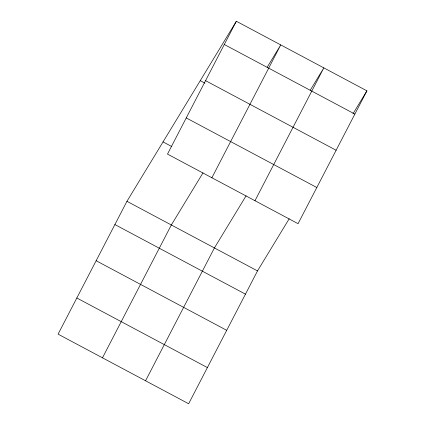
<?xml version="1.0" encoding="UTF-8"?>
<svg xmlns="http://www.w3.org/2000/svg" width="425" height="425" viewBox="0 0 425 425"><rect width="100%" height="100%" fill="white"/><g stroke="black" fill="none" stroke-linecap="round" stroke-linejoin="round"><path stroke-width="0.64" d="M236.353 21.25L167.492 154.089L298.058 223.683L366.918 90.844L236.353 21.25L126.942 201.317L58.082 334.156L188.647 403.75L257.507 270.911L289.186 218.774M102.478 357.818L171.333 224.979L203.012 172.842M211.884 177.751L280.744 44.912L267.118 67.336M145.562 380.784L214.418 247.945L246.096 195.808M254.973 200.717L323.829 67.878L310.207 90.302M352.952 113.826L366.918 90.844M224.304 44.492L354.87 114.086M205.557 80.66L336.122 150.253M200.244 80.67L204.919 83.162M186.24 117.922L316.806 187.515M163.046 141.897L171.806 146.567M126.942 201.317L257.507 270.911M114.893 224.554L245.459 294.153M96.146 260.727L226.711 330.321M76.829 297.989L207.395 367.582"/></g></svg>
